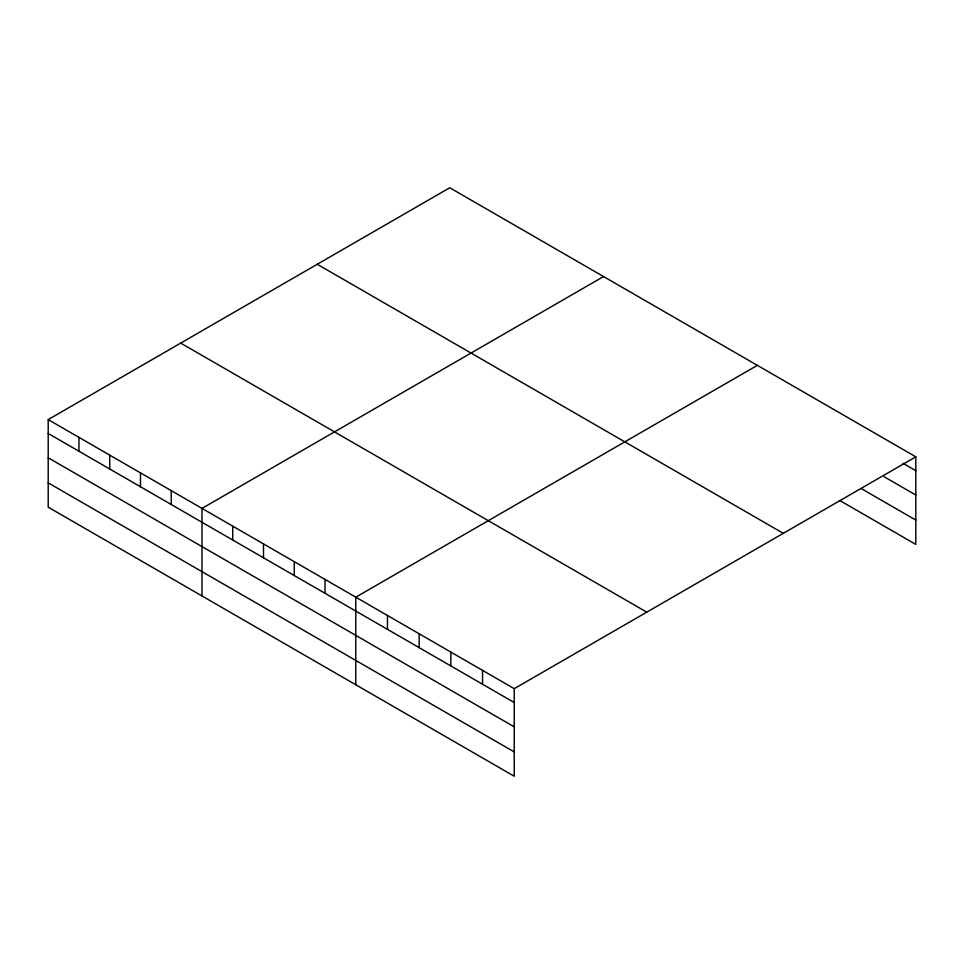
<?xml version="1.0" encoding="UTF-8"?>
<svg xmlns="http://www.w3.org/2000/svg" width="964" height="964" viewBox="0 0 964 964"><rect width="100%" height="100%" fill="white"/><g stroke="black" fill="none" stroke-linecap="round" stroke-linejoin="round"><path stroke-width="1.45" d="M514.234 726.856L514.234 688.67L48.2 419.605L48.2 507.172L514.234 776.237L514.234 726.856L48.2 457.792M839.74 500.485L915.8 544.395L915.8 456.828L449.766 187.763L48.2 419.605M603.56 276.548L201.994 508.389L201.994 595.969M757.343 365.344L355.788 597.186L355.788 684.753M514.234 688.67L915.8 456.828M903.123 463.383L915.8 470.697M884.109 476.722L915.8 495.014M861.298 488.603L915.8 520.078M317.252 264.269L783.286 533.333M180.714 343.1L646.748 612.152M48.2 433.475L514.234 702.539M48.2 482.856L514.234 751.92M482.542 670.366L482.542 684.247M450.851 652.074L450.851 665.943M419.159 633.782L419.159 647.651M387.468 615.478L387.468 629.359M325.025 579.424L325.025 593.294M294.261 561.663L294.261 575.544M263.509 543.913L263.509 557.782M232.746 526.151L232.746 540.021M171.231 490.64L171.231 504.509M140.479 472.878L140.479 486.748M109.715 455.116L109.715 468.998M78.964 437.355L78.964 451.236"/></g></svg>
